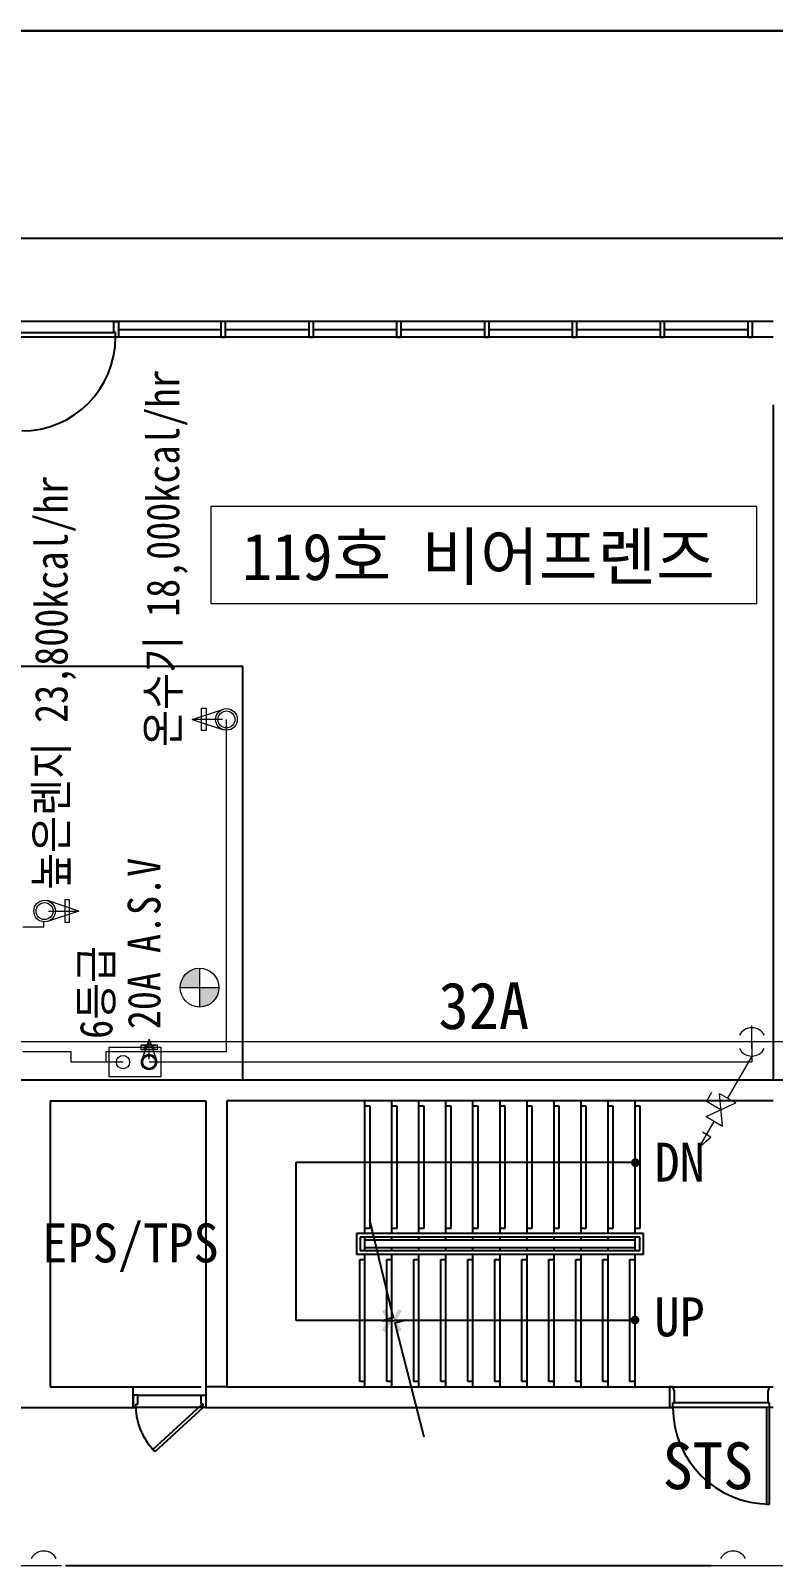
# Model space of a CAD drawing. Header units: millimetres. Extents: x 16332047 to 33387680, y -14835522 to -7015081.
# Drawn here: x 16644856 to 16651287, y -7661795 to -7648503 of the extents above; entities that cross this region are included whole.
import ezdxf
from ezdxf.enums import TextEntityAlignment as Align

# ---------------------------------------------------------------- set-up
doc = ezdxf.new("R2010")
doc.units = ezdxf.units.MM
doc.header["$LTSCALE"] = 300
doc.header["$MEASUREMENT"] = 0
doc.layers.add('A-HAT', color=5, linetype='CONTINUOUS')
doc.layers.add('건물', color=8, linetype='CONTINUOUS')
doc.layers.add('기존관', color=7, linetype='CONTINUOUS', lineweight=9)
doc.styles.add('돋움체', font='')
doc.styles.get('돋움체').set_extended_font_data('DotumChe')

msp = doc.modelspace()

# ---------------------------------------------------------------- hatches: boundary and pattern name
at = {"layer": '건물'}
h = msp.add_hatch(color=256, dxfattribs=at)
edge = h.paths.add_edge_path()
edge.add_arc((16650092, -7658307), 38.4, -90, 90, ccw=False)
edge.add_arc((16650092, -7658307), 38.4, 90, 270, ccw=False)
for points in [[(16647926, -7659774), (16647899, -7659758), (16647947, -7659674), (16647899, -7659591), (16647926, -7659575), (16647984, -7659674)], [(16648041, -7659774), (16648068, -7659758), (16648020, -7659675), (16648068, -7659591), (16648041, -7659575), (16647984, -7659675)]]:
    msp.add_hatch(color=256, dxfattribs=at).paths.add_polyline_path(points)
h = msp.add_hatch(color=256, dxfattribs=at)
edge = h.paths.add_edge_path()
edge.add_arc((16650089, -7659670), 38.4, -90, 90, ccw=False)
edge.add_arc((16650089, -7659670), 38.4, 90, 270, ccw=False)
at = {"layer": '기존관'}
h = msp.add_hatch(color=256, dxfattribs=at)
h.dxf.hatch_style = 1
h.paths.add_polyline_path([(16646318, -7656624, 0.414214), (16646151, -7656791), (16646318, -7656791)])
h.paths.add_polyline_path([(16646486, -7656791), (16646318, -7656791), (16646318, -7656959, 0.414214)])

# ---------------------------------------------------------------- linework, layer by layer
at = {"layer": 'A-HAT', "color": 0, "lineweight": 20}
msp.add_line((16652528, -7657261), (16650731, -7657261), dxfattribs=at)
at = {"layer": '건물'}
for p, q in [((16602277, -7648503), (16663041, -7648505)), ((16663041, -7648503), (16602277, -7648503)), ((16662295, -7650303), (16603023, -7650303)), ((16651287, -7651023), (16644312, -7651023)), ((16645576, -7651063), (16645576, -7651023)), ((16645576, -7651023), (16645617, -7651023)), ((16645617, -7651023), (16645617, -7651140)), ((16646544, -7651023), (16646503, -7651023)), ((16646503, -7651023), (16646503, -7651158)), ((16646544, -7651158), (16646544, -7651023)), ((16647304, -7651023), (16647264, -7651023)), ((16647264, -7651023), (16647264, -7651158)), ((16647304, -7651158), (16647304, -7651023)), ((16648065, -7651023), (16648024, -7651023)), ((16648024, -7651023), (16648024, -7651158)), ((16648065, -7651158), (16648065, -7651023)), ((16648825, -7651023), (16648785, -7651023)), ((16648785, -7651023), (16648785, -7651158)), ((16648825, -7651158), (16648825, -7651023)), ((16649586, -7651023), (16649545, -7651023)), ((16649545, -7651023), (16649545, -7651158)), ((16649586, -7651158), (16649586, -7651023)), ((16650346, -7651023), (16650306, -7651023)), ((16650306, -7651023), (16650306, -7651158)), ((16650346, -7651158), (16650346, -7651023)), ((16651107, -7651023), (16651066, -7651023)), ((16651066, -7651023), (16651066, -7651158)), ((16651107, -7651158), (16651107, -7651023)), ((16651287, -7651158), (16644312, -7651158)), ((16645590, -7651158), (16644744, -7651158)), ((16644757, -7651117), (16645576, -7651117)), ((16645576, -7651117), (16645576, -7651063)), ((16645576, -7651063), (16645576, -7651063)), ((16645590, -7651117), (16645576, -7651117)), ((16645590, -7651158), (16645590, -7651117)), ((16645590, -7651158), (16645590, -7651158)), ((16645617, -7651158), (16645590, -7651158)), ((16645617, -7651090), (16646503, -7651090)), ((16645617, -7651140), (16645617, -7651158)), ((16646503, -7651158), (16646544, -7651158)), ((16646544, -7651090), (16647264, -7651090)), ((16647264, -7651158), (16647304, -7651158)), ((16647304, -7651090), (16648024, -7651090)), ((16648024, -7651158), (16648065, -7651158)), ((16648065, -7651090), (16648785, -7651090)), ((16648785, -7651158), (16648825, -7651158)), ((16648825, -7651090), (16649545, -7651090)), ((16649545, -7651158), (16649586, -7651158)), ((16649586, -7651090), (16650306, -7651090)), ((16650306, -7651158), (16650346, -7651158)), ((16650346, -7651090), (16651066, -7651090)), ((16651066, -7651158), (16651107, -7651158)), ((16651287, -7651743), (16651287, -7657593)), ((16646693, -7654010), (16644222, -7654010)), ((16646693, -7657593), (16646693, -7654010)), ((16651467, -7657593), (16642899, -7657593)), ((16645023, -7657773), (16645023, -7660248)), ((16645023, -7657773), (16645023, -7660248)), ((16645023, -7657773), (16646373, -7657773)), ((16646373, -7657773), (16646373, -7660428)), ((16651287, -7657773), (16646553, -7657773)), ((16646553, -7657773), (16646553, -7660248)), ((16651287, -7657773), (16646553, -7657773)), ((16646553, -7657773), (16646553, -7660248)), ((16647750, -7658920), (16647750, -7657773)), ((16647984, -7658920), (16647984, -7657773)), ((16648218, -7658920), (16648218, -7657773)), ((16648452, -7658920), (16648452, -7657773)), ((16648686, -7658920), (16648686, -7657773)), ((16648920, -7658920), (16648920, -7657773)), ((16649154, -7658920), (16649154, -7657773)), ((16649388, -7658920), (16649388, -7657773)), ((16649622, -7658920), (16649622, -7657773)), ((16649856, -7658920), (16649856, -7657773)), ((16650090, -7658920), (16650090, -7657773)), ((16647795, -7657818, 0), (16647750, -7657818, 0)), ((16647795, -7658875, 0), (16647795, -7657818, 0)), ((16648029, -7657818, 0), (16647984, -7657818, 0)), ((16648029, -7658875, 0), (16648029, -7657818, 0)), ((16648263, -7657818, 0), (16648218, -7657818, 0)), ((16648263, -7658875, 0), (16648263, -7657818, 0)), ((16648497, -7657818, 0), (16648452, -7657818, 0)), ((16648497, -7658875, 0), (16648497, -7657818, 0)), ((16648731, -7657818, 0), (16648686, -7657818, 0)), ((16648731, -7658875, 0), (16648731, -7657818, 0)), ((16648965, -7657818, 0), (16648920, -7657818, 0)), ((16648965, -7658875, 0), (16648965, -7657818, 0)), ((16649199, -7657818, 0), (16649154, -7657818, 0)), ((16649199, -7658875, 0), (16649199, -7657818, 0)), ((16649433, -7657818, 0), (16649388, -7657818, 0)), ((16649433, -7658875, 0), (16649433, -7657818, 0)), ((16649667, -7657818, 0), (16649622, -7657818, 0)), ((16649667, -7658875, 0), (16649667, -7657818, 0)), ((16649901, -7657818), (16649856, -7657818)), ((16649901, -7658875), (16649901, -7657818)), ((16650135, -7657818), (16650090, -7657818)), ((16650135, -7658875), (16650135, -7657818)), ((16647156, -7659674), (16647156, -7658302)), ((16647156, -7658302), (16647696, -7658302)), ((16647696, -7658302), (16650090, -7658302)), ((16647789, -7658802), (16647996, -7659651)), ((16650162, -7658920), (16647678, -7658920)), ((16647678, -7658920), (16647678, -7659100)), ((16650130, -7658952), (16647709, -7658952)), ((16647709, -7658952), (16647709, -7659069)), ((16647750, -7658875, 0), (16647795, -7658875, 0)), ((16647750, -7659069), (16647750, -7658952)), ((16650090, -7658979), (16647750, -7658979)), ((16647984, -7658875, 0), (16648029, -7658875, 0)), ((16647984, -7658979), (16647984, -7658952)), ((16647984, -7658979), (16647984, -7658952)), ((16648218, -7658875, 0), (16648263, -7658875, 0)), ((16648218, -7658979, 0), (16648218, -7658952, 0)), ((16648452, -7658875, 0), (16648497, -7658875, 0)), ((16648452, -7658979), (16648452, -7658952)), ((16648686, -7658875, 0), (16648731, -7658875, 0)), ((16648686, -7658979), (16648686, -7658952)), ((16648920, -7658875, 0), (16648965, -7658875, 0)), ((16648920, -7658979), (16648920, -7658952)), ((16649154, -7658875, 0), (16649199, -7658875, 0)), ((16649154, -7658979), (16649154, -7658952)), ((16649388, -7658875, 0), (16649433, -7658875, 0)), ((16649388, -7658979), (16649388, -7658952)), ((16649388, -7658979), (16649388, -7658952)), ((16649622, -7658875, 0), (16649667, -7658875, 0)), ((16649622, -7658979), (16649622, -7658952)), ((16649856, -7658875), (16649901, -7658875)), ((16649856, -7658979), (16649856, -7658952)), ((16650090, -7658875), (16650135, -7658875)), ((16650090, -7659069), (16650090, -7658952)), ((16650090, -7659042), (16650090, -7658979)), ((16650130, -7659069), (16650130, -7658952)), ((16650162, -7659100), (16650162, -7658920)), ((16647678, -7659100), (16650162, -7659100)), ((16647709, -7659069), (16650130, -7659069)), ((16647750, -7659042), (16650090, -7659042)), ((16647750, -7660248), (16647750, -7659100)), ((16647984, -7659069), (16647984, -7659042)), ((16647984, -7659069), (16647984, -7659042)), ((16647984, -7660248), (16647984, -7659100)), ((16648218, -7659069, 0), (16648218, -7659042, 0)), ((16648218, -7660248), (16648218, -7659100, 0)), ((16648452, -7659069), (16648452, -7659042)), ((16648452, -7660248), (16648452, -7659100)), ((16648686, -7659069), (16648686, -7659042)), ((16648686, -7660248), (16648686, -7659100)), ((16648920, -7659069), (16648920, -7659042)), ((16648920, -7660248), (16648920, -7659100)), ((16649154, -7659069), (16649154, -7659042)), ((16649154, -7660248), (16649154, -7659100)), ((16649388, -7659069), (16649388, -7659042)), ((16649388, -7660248), (16649388, -7659100)), ((16649622, -7659069), (16649622, -7659042)), ((16649622, -7660248), (16649622, -7659100)), ((16649856, -7659069), (16649856, -7659042)), ((16649856, -7660248), (16649856, -7659100)), ((16650090, -7660248), (16650090, -7659100)), ((16647705, -7660203), (16647705, -7659145)), ((16647705, -7659145), (16647750, -7659145)), ((16647939, -7660203), (16647939, -7659145)), ((16647939, -7659145), (16647984, -7659145)), ((16648173, -7660203), (16648173, -7659145)), ((16648173, -7659145), (16648218, -7659145)), ((16648407, -7660203), (16648407, -7659145)), ((16648407, -7659145), (16648452, -7659145)), ((16648641, -7660203), (16648641, -7659145)), ((16648641, -7659145), (16648686, -7659145)), ((16648875, -7660203), (16648875, -7659145)), ((16648875, -7659145), (16648920, -7659145)), ((16649109, -7660203), (16649109, -7659145)), ((16649109, -7659145), (16649154, -7659145)), ((16649343, -7660203), (16649343, -7659145)), ((16649343, -7659145), (16649388, -7659145)), ((16649577, -7660203), (16649577, -7659145)), ((16649577, -7659145), (16649622, -7659145)), ((16649811, -7660203), (16649811, -7659145)), ((16649811, -7659145), (16649856, -7659145)), ((16650045, -7660203), (16650045, -7659145)), ((16650045, -7659145), (16650090, -7659145)), ((16647996, -7659651), (16647900, -7659677)), ((16647900, -7659674), (16647156, -7659674)), ((16647900, -7659677), (16648104, -7659672)), ((16647900, -7659674), (16647900, -7659674)), ((16650090, -7659674), (16648002, -7659674)), ((16648104, -7659672), (16648008, -7659698)), ((16648008, -7659698), (16648261, -7660683)), ((16645023, -7660248), (16645743, -7660248)), ((16645743, -7660248), (16646332, -7660248)), ((16645743, -7660428), (16645743, -7660248)), ((16645743, -7660320), (16645743, -7660320)), ((16645743, -7660320), (16645743, -7660320)), ((16645743, -7660320), (16645743, -7660428)), ((16645783, -7660320), (16645743, -7660320)), ((16645783, -7660320), (16646332, -7660320)), ((16645783, -7660346), (16645783, -7660320)), ((16646332, -7660346), (16646332, -7660320)), ((16646332, -7660320), (16646373, -7660320)), ((16646553, -7660248), (16646373, -7660248)), ((16646373, -7660320), (16646373, -7660320)), ((16646373, -7660320), (16646373, -7660428)), ((16646553, -7660248), (16650387, -7660248)), ((16646553, -7660248), (16651287, -7660248)), ((16647750, -7660203), (16647705, -7660203)), ((16647984, -7660203), (16647939, -7660203)), ((16648218, -7660203), (16648173, -7660203)), ((16648452, -7660203), (16648407, -7660203)), ((16648686, -7660203), (16648641, -7660203)), ((16648920, -7660203), (16648875, -7660203)), ((16649154, -7660203), (16649109, -7660203)), ((16649388, -7660203), (16649343, -7660203)), ((16649622, -7660203), (16649577, -7660203)), ((16649856, -7660203), (16649811, -7660203)), ((16650090, -7660203), (16650045, -7660203)), ((16650387, -7660248), (16650387, -7660428)), ((16650387, -7660248), (16650387, -7660428)), ((16650418, -7660248), (16650387, -7660248)), ((16650432, -7660288), (16650418, -7660248)), ((16650418, -7660248), (16650418, -7660248)), ((16650432, -7660387), (16650432, -7660288)), ((16651242, -7660288), (16651255, -7660248)), ((16651242, -7660387), (16651242, -7660288)), ((16651255, -7660248), (16651255, -7660248)), ((16651255, -7660248), (16651287, -7660248)), ((16644069, -7660428), (16645743, -7660428)), ((16646350, -7660428), (16645743, -7660428)), ((16645743, -7660428), (16645765, -7660428)), ((16645765, -7660428), (16645765, -7660400)), ((16645765, -7660400), (16645783, -7660400)), ((16646350, -7660428), (16645765, -7660428)), ((16645783, -7660400), (16645783, -7660346)), ((16645783, -7660346), (16645783, -7660346)), ((16645914, -7660792), (16646333, -7660408)), ((16646350, -7660428), (16645932, -7660811)), ((16646332, -7660400), (16646332, -7660346)), ((16646332, -7660346), (16646332, -7660346)), ((16646350, -7660400), (16646332, -7660400)), ((16646333, -7660408), (16646350, -7660428)), ((16646350, -7660428), (16646350, -7660400)), ((16646373, -7660428), (16646350, -7660428)), ((16646373, -7660410), (16646373, -7660410)), ((16646373, -7660428), (16650387, -7660428)), ((16646373, -7660428), (16646373, -7660428)), ((16651287, -7660428), (16650387, -7660428)), ((16650387, -7660428), (16650418, -7660428)), ((16651255, -7660387), (16650418, -7660387)), ((16650418, -7660428), (16650418, -7660387)), ((16650418, -7660387), (16650432, -7660387)), ((16651255, -7660428), (16650418, -7660428)), ((16651228, -7660428), (16651228, -7661265)), ((16651255, -7660428), (16651228, -7660428)), ((16651255, -7660387), (16651242, -7660387)), ((16651255, -7660428), (16651255, -7660387)), ((16651255, -7661265), (16651255, -7660428)), ((16651287, -7660428), (16651255, -7660428)), ((16645932, -7660811), (16645914, -7660792)), ((16651228, -7661265), (16651255, -7661265)), ((16645158, -7661795), (16650750, -7661795))]:
    msp.add_line(p, q, dxfattribs=at)
for centre, radius, start, end in [((16644778, -7651158), 812, 270, 0), ((16646333, -7660408), 568, 181.9617, 222.5188), ((16651255, -7660428), 837, 180, 270)]:
    msp.add_arc(centre, radius, start, end, dxfattribs=at)
at = {"layer": '기존관'}
for p, q in [((16646254, -7654468), (16646526, -7654378)), ((16646517, -7654468), (16646254, -7654468)), ((16646254, -7654468), (16646526, -7654559)), ((16646551, -7657348), (16646551, -7654468)), ((16645272, -7656128), (16645000, -7656037)), ((16645272, -7656128), (16645000, -7656218)), ((16645010, -7656128), (16645272, -7656128)), ((16644788, -7656266), (16644968, -7656266)), ((16644968, -7656266), (16644968, -7656221)), ((16646318, -7656624), (16646318, -7656959)), ((16646151, -7656791), (16646486, -7656791)), ((16651101, -7657318), (16651101, -7657119)), ((16650731, -7657261), (16643931, -7657261)), ((16645881, -7657238), (16645817, -7657418)), ((16645881, -7657412), (16645881, -7657238)), ((16645881, -7657238), (16645946, -7657418)), ((16651101, -7657261), (16651101, -7657436)), ((16645205, -7657346), (16644788, -7657346)), ((16645205, -7657436), (16645205, -7657346)), ((16645505, -7657348), (16645505, -7657436)), ((16646551, -7657348), (16645505, -7657348)), ((16645951, -7657331), (16645812, -7657288)), ((16645951, -7657288), (16645812, -7657331)), ((16651101, -7657384), (16650891, -7657748)), ((16645655, -7657436), (16645205, -7657436)), ((16646601, -7657436), (16645881, -7657436)), ((16651101, -7657436), (16646601, -7657436)), ((16650704, -7657908), (16650962, -7657789)), ((16650708, -7657777), (16650755, -7657696)), ((16650833, -7657849), (16650708, -7657777)), ((16650846, -7657991), (16650820, -7657707)), ((16650820, -7657707), (16650962, -7657789)), ((16650704, -7657908), (16650846, -7657991)), ((16650648, -7658170), (16650775, -7657950)), ((16650747, -7658085), (16650673, -7658042)), ((16650648, -7658170), (16650747, -7658085)), ((16643615, -7661795), (16645121, -7661795)), ((16650750, -7661795), (16652384, -7661795))]:
    msp.add_line(p, q, dxfattribs=at)
msp.add_lwpolyline([(16646415, -7653463), (16651143, -7653463), (16651143, -7652624), (16646415, -7652624)], close=True, dxfattribs=at)
at = {"layer": '기존관', "elevation": 0}
for points in [[(16646336, -7654565), (16646336, -7654371), (16646375, -7654371), (16646375, -7654565)], [(16645191, -7656225), (16645191, -7656030), (16645152, -7656030), (16645152, -7656225)], [(16645535, -7657306), (16645984, -7657306), (16645984, -7657565), (16645535, -7657565)], [(16645812, -7657288), (16645951, -7657288), (16645951, -7657331), (16645812, -7657331)]]:
    msp.add_lwpolyline(points, close=True, dxfattribs=at)
at = {"layer": '기존관'}
for centre, radius in [((16646551, -7654468), 93.6), ((16646551, -7654468), 73.3), ((16644976, -7656128), 93.6), ((16644976, -7656128), 73.3), ((16646318, -7656791), 168), ((16645655, -7657436), 57.7), ((16645881, -7657436), 66.9), ((16645881, -7657436), 57.7), ((16645881, -7657436), 54.8)]:
    msp.add_circle(centre, radius, dxfattribs=at)
for centre, start, end in [((16651101, -7657261), 28.3041, 151.6959), ((16651101, -7657261), 208.4369, 331.5631), ((16644969, -7661795), 28.3041, 151.6959), ((16650939, -7661795), 28.3041, 151.6959)]:
    msp.add_arc(centre, 123, start, end, dxfattribs=at)

# ---------------------------------------------------------------- texts
at = {"layer": '건물', "style": '돋움체'}
for s, p in [('DN', (16650258, -7658134)), ('UP', (16650257, -7659474))]:
    msp.add_text(s, height=337.5, dxfattribs=at).set_placement(p, align=Align.TOP_LEFT)
msp.add_text('EPS/TPS', height=337.5, dxfattribs=at).set_placement((16645720, -7659171), align=Align.CENTER)
at = {"layer": '기존관', "style": '돋움체', "width": 0.9}
for s, p in [('온수기 18,000kcal/hr', (16646142, -7654706, 0)), ('높은렌지 23,800kcal/hr', (16645175, -7655944, 0)), ('20A A.S.V', (16645979, -7657151, 0)), ('6등급', (16645563, -7657235, 0))]:
    msp.add_text(s, height=283.5, rotation=90, dxfattribs=at).set_placement(p)
at = {"layer": '기존관', "style": '돋움체'}
msp.add_text('119호 비어프렌즈', height=405, dxfattribs=at).set_placement((16648733, -7653261), align=Align.CENTER)
for s, p in [('32A', (16648387, -7657150, 0)), ('STS 32A', (16650328, -7661135, 0))]:
    msp.add_text(s, height=405, rotation=0, dxfattribs=at).set_placement(p)

doc.saveas('drawing.dxf')
